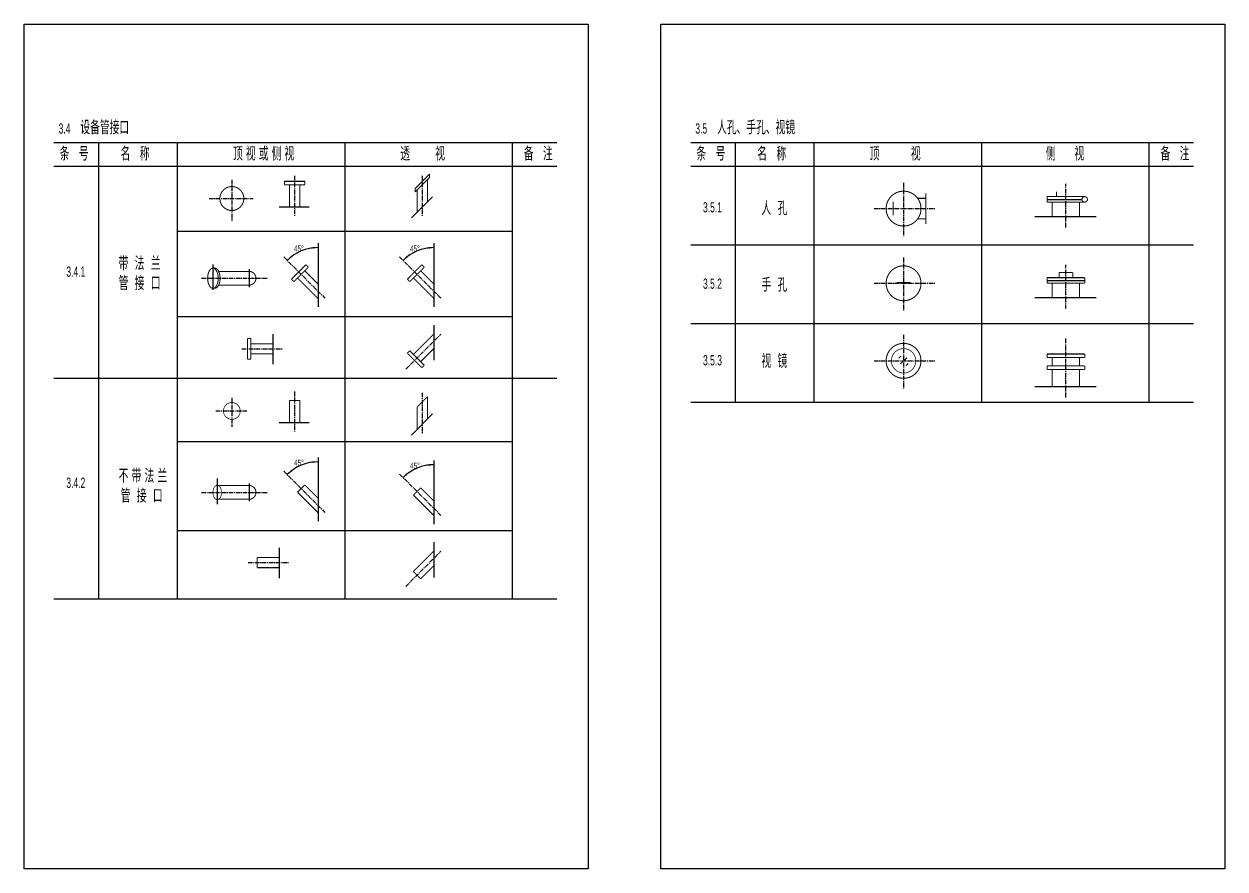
# Model space of a CAD drawing. Header units: inches. Extents: x -18 to 2014, y 4 to 801.
# Drawn here: x 1663.2 to 2014.4, y 550.7 to 797.7 of the extents above; entities that cross this region are included whole.
import ezdxf
from ezdxf.enums import TextEntityAlignment as Align

# ---------------------------------------------------------------- set-up
doc = ezdxf.new("R2010")
doc.units = ezdxf.units.IN
doc.header["$MEASUREMENT"] = 0
doc.linetypes.add('CENTER', pattern=[2, 1.25, -0.25, 0.25, -0.25])
doc.styles.get("Standard").update_dxf_attribs({"font": 'pdatxt.shx', "bigfont": 'hztxt.shx'})

msp = doc.modelspace()

# ---------------------------------------------------------------- linework, layer by layer
at = {"color": 3}
for p, q in [((1663.248692373241, 797.6794940374436), (1828.248692373241, 797.6794940374436)), ((1663.248692373241, 550.6794940374435), (1663.248692373241, 797.6794940374436)), ((1828.248692373241, 797.6794940374436), (1828.248692373241, 550.6794940374435)), ((1849.425981819807, 797.6794940374436), (2014.425981819807, 797.6794940374436)), ((1849.425981819807, 550.6794940374435), (1849.425981819807, 797.6794940374436)), ((2014.425981819807, 797.6794940374436), (2014.425981819807, 550.6794940374435)), ((1672.013270074351, 763.0892227842814), (1819.013270074351, 763.0892227842814)), ((1685.013270074351, 763.0892227842814), (1685.013270074351, 629.655258389679)), ((1708.013270074351, 763.0892227842814), (1708.013270074351, 629.655258389679)), ((1757.013270074351, 763.0892227842814), (1757.013270074351, 629.655258389679)), ((1806.013270074351, 763.0892227842814), (1806.013270074351, 629.655258389679)), ((1858.190559520917, 763.0892227842814), (2005.190559520917, 763.0892227842814)), ((1871.190559520917, 763.0892227842814), (1871.190559520917, 687.1552583896791)), ((1894.190559520917, 763.0892227842814), (1894.190559520917, 687.1552583896791)), ((1943.190559520917, 763.0892227842814), (1943.190559520917, 687.1552583896791)), ((1992.190559520917, 763.0892227842814), (1992.190559520917, 687.1552583896791)), ((1672.013270074351, 756.1552583896791), (1819.013270074351, 756.1552583896791)), ((1858.190559520917, 756.1552583896791), (2005.190559520917, 756.1552583896791)), ((1776.509037764731, 740.9939657082309), (1782.726403866551, 747.2113318100503)), ((1962.403974285926, 746.4186351096694), (1972.603974285925, 746.4186351096694)), ((1737.848636318573, 744.1931917971788), (1746.641319782005, 744.1931917971788)), ((1958.855192784842, 741.4186351096694), (1976.782022544272, 741.4186351096694)), ((1708.013270074351, 737.1552583896791), (1806.013270074351, 737.1552583896791)), ((1749.224644993578, 733.5707157658733), (1749.224644993578, 714.9716817968933)), ((1783.126756955454, 733.5707157658733), (1783.126756955454, 714.9716817968933)), ((1858.190559520917, 733.1552583896791), (2005.190559520917, 733.1552583896791)), ((1718.488931682425, 727.4064634243332), (1718.488931682425, 719.9668508899006)), ((1729.110125473079, 725.9941451218979), (1729.110125473079, 720.7630525338757)), ((1962.403974285926, 722.730142689788), (1973.403974285926, 722.730142689788)), ((1958.855192784842, 717.730142689788), (1976.782022544272, 717.730142689788)), ((1708.013270074351, 712.1552583896791), (1806.013270074351, 712.1552583896791)), ((1783.126756955454, 709.6830340496069), (1783.126756955454, 699.400425709684)), ((1858.190559520917, 710.1552583896791), (2005.190559520917, 710.1552583896791)), ((1736.097156489785, 698.2043494893871), (1736.097156489785, 706.9970329528192)), ((1919.091713043987, 699.9975877084439), (1919.664268651474, 700.5701433159315)), ((1919.57617917277, 698.360733493668), (1921.354953961561, 700.1395082824586)), ((1921.224627252367, 697.8878612297055), (1921.797182859855, 698.4604168371932)), ((1672.013270074351, 694.1552583896791), (1819.013270074351, 694.1552583896791)), ((1958.855192784842, 691.7192469356271), (1976.782022544272, 691.7192469356271)), ((1858.190559520917, 687.1552583896791), (2005.190559520917, 687.1552583896791)), ((1776.509037764731, 677.5239869992386), (1782.726403866551, 683.7413531010582)), ((1737.848636318573, 681.1520648471653), (1746.641319782005, 681.1520648471653)), ((1708.013270074351, 675.6552583896791), (1806.013270074351, 675.6552583896791)), ((1749.224644993578, 670.95843794194), (1749.224644993578, 652.3594039729601)), ((1783.126756955454, 670.1007370568811), (1783.126756955454, 651.5017030879012)), ((1719.70906488038, 664.7941856003999), (1719.70906488038, 657.3545730659673)), ((1729.110125473079, 663.3818672979646), (1729.110125473079, 658.1507747099424)), ((1708.013270074351, 649.655258389679), (1806.013270074351, 649.655258389679)), ((1783.126756955454, 646.2130553406147), (1783.126756955454, 635.9304470006917)), ((1737.939620215952, 635.731640768713), (1737.939620215952, 644.5243242321447)), ((1672.013270074351, 629.655258389679), (1819.013270074351, 629.655258389679)), ((1828.248692373241, 550.6794940374435), (1663.248692373241, 550.6794940374435)), ((2014.425981819807, 550.6794940374435), (1849.425981819807, 550.6794940374435))]:
    msp.add_line(p, q, dxfattribs=at)
at = {"color": 3, "linetype": 'CENTER'}
for p, q in [((1724.019367855751, 752.1268624526367), (1724.019367855751, 740.0983949737774)), ((1742.373025242661, 753.3211767666421), (1742.373025242661, 741.4633263706116)), ((1779.708263853679, 753.3211767666421), (1779.708263853679, 741.4633263706116)), ((1920.441575703563, 751.2832655610509), (1920.441575703563, 735.6718498743787)), ((1967.903974285926, 738.1769237004123), (1967.903974285926, 750.9998366800064)), ((1717.360829835537, 746.6671315995025), (1730.251074595576, 746.6671315995025)), ((1911.818606321681, 743.726133606044), (1929.678376005581, 743.726133606044)), ((1739.177793001059, 729.5885819404893), (1751.2537334281, 717.5126415134482)), ((1773.079904962934, 729.5885819404893), (1785.155845389976, 717.5126415134482)), ((1920.441575703563, 729.4499291589427), (1920.441575703563, 713.8385134722705)), ((1967.903974285926, 714.4884312805309), (1967.903974285926, 727.311344260125)), ((1715.192021953235, 723.3678157924446), (1734.335372185122, 723.3678157924446)), ((1911.818606321681, 721.8927972039357), (1929.678376005581, 721.8927972039357)), ((1774.883961267594, 696.7578681315586), (1785.155845389976, 707.0297522539408)), ((1920.441575703563, 706.7832619794676), (1920.441575703563, 691.1718462927954)), ((1726.969171520321, 702.7287384134752), (1738.827021916352, 702.7287384134752)), ((1967.903974285926, 688.4775355263703), (1967.903974285926, 705.7951167755348)), ((1911.818606321681, 699.2261300244606), (1929.678376005581, 699.2261300244606)), ((1724.019367855751, 688.3862075693432), (1724.019367855751, 679.9662803341419)), ((1742.373025242661, 690.2800498166284), (1742.373025242661, 678.4221994205982)), ((1779.708263853679, 689.8511980576498), (1779.708263853679, 677.9933476616195)), ((1719.358391241601, 684.5643959721494), (1728.381562573629, 684.5643959721494)), ((1739.177793001059, 666.9763041165561), (1751.2537334281, 654.9003636895148)), ((1773.079904962934, 666.1186032314972), (1785.155845389976, 654.0426628044559)), ((1715.192021953235, 660.7555379685114), (1734.335372185122, 660.7555379685114)), ((1774.883961267594, 633.2878894225663), (1785.155845389976, 643.5597735449486)), ((1728.811635246488, 640.2560296928008), (1740.669485642519, 640.2560296928008))]:
    msp.add_line(p, q, dxfattribs=at)
at = {"color": 3, "const_width": 0.3}
for points in [[(1739.373025242661, 751.6931917971788), (1739.373025242661, 750.6931917971788)], [(1739.373025242661, 751.6931917971788), (1745.373025242661, 751.6931917971788)], [(1745.373025242661, 751.6931917971788), (1745.373025242661, 750.6931917971788)], [(1777.586943510119, 749.5718714536192), (1781.829584197239, 753.8145121407385)], [(1777.586943510119, 748.5718714536195), (1781.829584197239, 752.8145121407385)], [(1781.208263853679, 752.193191797179), (1781.208263853679, 745.6931917971788)], [(1781.829584197239, 753.8145121407385), (1781.829584197239, 752.8145121407385)], [(1739.373025242661, 750.6931917971788), (1745.373025242661, 750.6931917971788)], [(1740.873025242661, 750.6931917971788), (1740.873025242661, 744.1931917971788)], [(1743.873025242661, 750.6931917971788), (1743.873025242661, 744.1931917971788)], [(1777.586943510119, 748.5718714536195), (1777.586943510119, 749.5718714536192)], [(1778.208263853679, 749.1931917971792), (1778.208263853679, 742.6931917971788)], [(1926.941575703563, 748.226133606044), (1926.941575703563, 739.226133606044)], [(1917.441575703563, 745.726133606044), (1917.441575703563, 741.726133606044)], [(1924.565893829023, 746.726133606044), (1926.941575703563, 746.726133606044)], [(1962.403974285926, 747.2186351096693), (1973.403974285926, 747.2186351096693)], [(1962.403974285926, 745.6186351096692), (1962.403974285926, 747.2186351096693)], [(1962.403974285926, 745.6186351096692), (1973.403974285926, 745.6186351096692)], [(1963.903974285926, 741.4186351096694), (1963.903974285926, 745.6186351096692)], [(1971.903974285926, 741.4186351096694), (1971.903974285926, 745.6186351096692)], [(1924.565893829023, 740.726133606044), (1926.941575703563, 740.726133606044)], [(1741.446470400526, 723.0772638539031), (1745.689111087646, 727.3199045410224)], [(1745.689111087646, 727.3199045410224), (1746.396217868832, 726.612797759836)], [(1775.348582362402, 723.0772638539031), (1779.591223049521, 727.3199045410224)], [(1779.591223049521, 727.3199045410224), (1780.298329830707, 726.612797759836)], [(1720.167693041171, 725.3678157924446), (1728.834425039097, 725.3678157924446)], [(1742.153577181713, 722.3701570727164), (1746.396217868832, 726.612797759836)], [(1743.214237353493, 723.4308172444964), (1749.224644993578, 717.4204096044107)], [(1745.335557697052, 725.5521375880558), (1749.224644993578, 721.6630502915298)], [(1776.055689143588, 722.3701570727164), (1780.298329830707, 726.612797759836)], [(1777.116349315368, 723.4308172444964), (1783.126756955454, 717.4204096044107)], [(1779.237669658927, 725.5521375880558), (1783.126756955454, 721.6630502915298)], [(1962.403974285926, 723.5301426897879), (1973.403974285926, 723.5301426897879)], [(1962.403974285926, 721.9301426897878), (1962.403974285926, 723.5301426897879)], [(1965.903974285926, 725.0301426897879), (1969.903974285926, 725.0301426897879)], [(1973.403974285926, 721.9301426897878), (1973.403974285926, 723.5301426897879)], [(1720.167693041171, 721.3678157924446), (1728.781367425182, 721.3678157924446)], [(1741.446470400526, 723.0772638539031), (1742.153577181713, 722.3701570727164)], [(1775.348582362402, 723.0772638539031), (1776.055689143588, 722.3701570727164)], [(1922.441575703563, 722.0719440740816), (1918.441575703563, 722.0719440740816)], [(1962.403974285926, 721.9301426897878), (1973.403974285926, 721.9301426897878)], [(1963.903974285926, 717.730142689788), (1963.903974285926, 721.9301426897878)], [(1971.903974285926, 717.730142689788), (1971.903974285926, 721.9301426897878)], [(1728.597156489785, 705.7287384134752), (1729.597156489785, 705.7287384134752)], [(1728.597156489785, 699.7287384134752), (1728.597156489785, 705.7287384134752)], [(1729.597156489785, 699.7287384134752), (1729.597156489785, 705.7287384134752)], [(1777.116349315368, 701.1115765228926), (1783.126756955454, 707.1219841629784)], [(1729.597156489785, 704.2287384134752), (1736.097156489785, 704.2287384134752)], [(1779.237669658927, 698.9902561793333), (1783.126756955454, 702.8793434758593)], [(1728.597156489785, 699.7287384134752), (1729.597156489785, 699.7287384134752)], [(1729.597156489785, 701.2287384134752), (1736.097156489785, 701.2287384134752)], [(1775.348582362402, 701.4651299134862), (1776.055689143588, 702.1722366946726)], [(1779.591223049521, 697.2224892263669), (1775.348582362402, 701.4651299134862)], [(1780.298329830707, 697.9295960075533), (1776.055689143588, 702.1722366946726)], [(1962.403974285926, 701.2192469356271), (1973.403974285926, 701.2192469356271)], [(1962.403974285926, 700.2192469356271), (1962.403974285926, 701.2192469356271)], [(1962.403974285926, 700.2192469356271), (1973.403974285926, 700.2192469356271)], [(1963.903974285926, 697.7192469356271), (1963.903974285926, 700.2192469356271)], [(1971.903974285926, 697.7192469356271), (1971.903974285926, 700.2192469356271)], [(1973.403974285926, 700.2192469356271), (1973.403974285926, 701.2192469356271)], [(1779.591223049521, 697.2224892263669), (1780.298329830707, 697.9295960075533)], [(1962.403974285926, 696.7192469356271), (1962.403974285926, 697.7192469356271)], [(1962.403974285926, 697.7192469356271), (1973.403974285926, 697.7192469356271)], [(1962.403974285926, 696.7192469356271), (1973.403974285926, 696.7192469356271)], [(1963.903974285926, 691.7192469356271), (1963.903974285926, 696.7192469356271)], [(1971.903974285926, 691.7192469356271), (1971.903974285926, 696.7192469356271)], [(1973.403974285926, 696.7192469356271), (1973.403974285926, 697.7192469356271)], [(1778.208263853679, 685.7232130881871), (1781.208263853679, 688.7232130881869)], [(1781.208263853679, 688.7232130881869), (1781.208263853679, 682.2232130881864)], [(2008.129699293852, 691.585238464906), (2008.129699293852, 691.585238464906)], [(1740.873025242661, 687.6520648471653), (1743.873025242661, 687.6520648471653)], [(1740.873025242661, 687.6520648471653), (1740.873025242661, 681.1520648471653)], [(1743.873025242661, 687.6520648471653), (1743.873025242661, 681.1520648471653)], [(1778.208263853679, 685.7232130881871), (1778.208263853679, 679.2232130881864)], [(1719.70906488038, 662.7555379685114), (1728.834425039097, 662.7555379685114)], [(1743.214237353493, 660.818539420563), (1745.335557697052, 662.9398597641225)], [(1743.214237353493, 660.8185394205631), (1749.224644993578, 654.8081317804774)], [(1745.335557697052, 662.9398597641225), (1749.224644993578, 659.0507724675965)], [(1777.116349315368, 659.9608385355041), (1779.237669658927, 662.0821588790636)], [(1779.237669658927, 662.0821588790636), (1783.126756955454, 658.1930715825376)], [(1719.709064880379, 658.7555379685114), (1728.781367425182, 658.7555379685114)], [(1777.116349315368, 659.9608385355041), (1783.126756955454, 653.9504308954185)], [(1777.116349315368, 637.6415978139004), (1783.126756955454, 643.6520054539861)], [(1731.439620215952, 641.7560296928008), (1737.939620215952, 641.7560296928008)], [(1731.439620215952, 638.7560296928008), (1731.439620215952, 641.7560296928008)], [(1779.237669658927, 635.5202774703411), (1783.126756955454, 639.409364766867)], [(1731.439620215952, 638.7560296928008), (1737.939620215952, 638.7560296928008)], [(1779.237669658927, 635.5202774703411), (1777.116349315368, 637.6415978139004)]]:
    msp.add_lwpolyline(points, dxfattribs=at)
at = {"color": 3}
for points, const_width in [([(1726.262141833482, 743.9801323652619, 4772.103606286504), (1726.259888790335, 743.9782534055917, 4772.103606286504)], 0.3), ([(1916.922088742021, 740.0351701102154, 6498.292805500605), (1916.919817450074, 740.0373372164361, 6498.292805500605)], 0.3), ([(1973.834438515515, 745.7443202373406, 8222.77078982385), (1973.83411044141, 745.7441109160743, 8222.77078982385)], 0.3), ([(1916.922088742021, 718.201833708107, 6498.292805500605), (1916.919817450074, 718.2040008143279, 6498.292805500605)], 0.3), ([(1717.072282243736, 724.5567144879117, 0.05350023969533953), (1716.944704350277, 723.3678157924446, 0.05350023969533953)], 0.3), ([(1716.944704350277, 723.3678157924446, 0.05350023969530392), (1717.072282243736, 722.178917096978, 0.05350023969530392)], 0.3), ([(1717.396998064169, 725.4510116135559, 0.06734987846375727), (1717.072282243736, 724.5567144879117, 0.06734987846375727)], 0.3), ([(1717.960370341613, 726.1302634405179, 0.1051968731027309), (1717.396998064169, 725.4510116135559, 0.1051968731027309)], 0.3), ([(1718.488931682425, 726.3138995757392, 0.1687655095821181), (1717.960370341613, 726.1302634405179, 0.1687655095821181)], 0.3), ([(1718.488931682425, 726.3138995757392, 0.0545088074563926), (1719.033536352896, 726.3138995757392, 0.0545088074563926)], 0.3), ([(1719.58086530068, 725.4510116135559, 0.1051968731027679), (1719.017493023236, 726.1302634405179, 0.1051968731027679)], 0.3), ([(1719.562097693707, 726.1302634405179, 0.1687655095820913), (1719.033536352896, 726.3138995757392, 0.1687655095820913)], 0.3), ([(1720.125469971151, 725.4510116135559, 0.1051968731027679), (1719.562097693707, 726.1302634405179, 0.1051968731027679)], 0.3), ([(1719.905581121114, 724.5567144879119, 0.0673498784637918), (1719.58086530068, 725.4510116135559, 0.0673498784637918)], 0.3), ([(1720.033159014573, 723.3678157924446, 0.05350023969539276), (1719.905581121114, 724.5567144879119, 0.05350023969539276)], 0.3), ([(1719.905581121114, 722.1789170969776, 0.05350023969534599), (1720.033159014573, 723.3678157924446, 0.05350023969534599)], 0.3), ([(1720.450185791584, 724.5567144879119, 0.0673498784637918), (1720.125469971151, 725.4510116135559, 0.0673498784637918)], 0.3), ([(1720.577763685044, 723.3678157924446, 0.05350023969539276), (1720.450185791584, 724.5567144879119, 0.05350023969539276)], 0.3), ([(1720.450185791584, 722.1789170969776, 0.05350023969534599), (1720.577763685044, 723.3678157924446, 0.05350023969534599)], 0.3), ([(1728.781367425182, 721.3678157924446, 1.129100820497583), (1728.834425039097, 725.3678157924444, 1.129100820497583)], 0.3), ([(1717.072282243736, 722.178917096978, 0.06734987846379208), (1717.396998064169, 721.2846199713333, 0.06734987846379208)], 0.3), ([(1717.396998064169, 721.2846199713333, 0.1051968731027183), (1717.960370341613, 720.6053681443716, 0.1051968731027183)], 0.3), ([(1717.960370341613, 720.6053681443716, 0.1687655095821982), (1718.488931682425, 720.42173200915, 0.1687655095821982)], 0.3), ([(1719.033536352896, 720.42173200915, 0.05450880745641119), (1718.488931682425, 720.42173200915, 0.05450880745641119)], 0.3), ([(1719.017493023236, 720.6053681443714, 0.1051968731027962), (1719.58086530068, 721.2846199713333, 0.1051968731027962)], 0.3), ([(1719.033536352896, 720.42173200915, 0.168765509582155), (1719.562097693707, 720.6053681443714, 0.168765509582155)], 0.3), ([(1719.562097693707, 720.6053681443714, 0.1051968731027962), (1720.125469971151, 721.2846199713333, 0.1051968731027962)], 0.3), ([(1719.58086530068, 721.2846199713333, 0.03548354476078393), (1719.782181062079, 721.7454695835218, 0.03548354476078393)], 0.3), ([(1719.786241797729, 721.7569785546177, 0.03092948841489412), (1719.905581121114, 722.1789170969776, 0.03092948841489412)], 0.3), ([(1720.125469971151, 721.2846199713333, 0.02723046912972464), (1720.285855395668, 721.6358671746291, 0.02723046912972464)], 0.3), ([(1720.288451148439, 721.6425026513257, 0.03954307131185644), (1720.450185791584, 722.1789170969776, 0.03954307131185644)], 0.3), ([(1916.922088742021, 695.5351665286319, 6498.292805500605), (1916.919817450074, 695.5373336348528, 6498.292805500605)], 0.3), ([(1917.977934830484, 696.6424555773806, 6498.292805500605), (1917.976344926121, 696.643972551735, 6498.292805500605)], 0.21), ([(1725.589309640163, 682.683496508181, 4772.103606286504), (1725.58773250996, 682.6821812364119, 4772.103606286504)], 0.21), ([(1718.587428235935, 661.5683201213421, 0.05350023969533953), (1718.500164956809, 660.7551134136424, 0.05350023969533953)], 0.2052), ([(1718.500164956809, 660.7551134136424, 0.05350023969530392), (1718.587428235935, 659.9419067059434, 0.05350023969530392)], 0.2052), ([(1718.809533857111, 662.1800193552826, 0.06734987846375727), (1718.587428235935, 661.5683201213421, 0.06734987846375727)], 0.2052), ([(1719.194880494883, 662.6446276049246, 0.1051968731027309), (1718.809533857111, 662.1800193552826, 0.1051968731027309)], 0.2052), ([(1719.556416451998, 662.770234721416, 0.1687655095821181), (1719.194880494883, 662.6446276049246, 0.1687655095821181)], 0.2052), ([(1719.556416451998, 662.770234721416, 0.0545088074563926), (1719.9289260466, 662.770234721416, 0.0545088074563926)], 0.2052), ([(1720.290462003715, 662.6446276049246, 0.1687655095820913), (1719.9289260466, 662.770234721416, 0.1687655095820913)], 0.2052), ([(1720.675808641487, 662.1800193552826, 0.1051968731027679), (1720.290462003715, 662.6446276049246, 0.1051968731027679)], 0.2052), ([(1720.897914262663, 661.5683201213421, 0.0673498784637918), (1720.675808641487, 662.1800193552826, 0.0673498784637918)], 0.2052), ([(1720.985177541789, 660.7551134136424, 0.05350023969539276), (1720.897914262663, 661.5683201213421, 0.05350023969539276)], 0.2052), ([(1720.897914262663, 659.9419067059432, 0.05350023969534599), (1720.985177541789, 660.7551134136424, 0.05350023969534599)], 0.2052), ([(1728.781367425182, 658.7555379685114, 1.129100820497583), (1728.834425039097, 662.7555379685111, 1.129100820497583)], 0.3), ([(1718.587428235935, 659.9419067059434, 0.06734987846379208), (1718.809533857111, 659.3302074720025, 0.06734987846379208)], 0.2052), ([(1718.809533857111, 659.3302074720025, 0.1051968731027183), (1719.194880494883, 658.8655992223605, 0.1051968731027183)], 0.2052), ([(1719.194880494883, 658.8655992223605, 0.1687655095821982), (1719.556416451998, 658.7399921058691, 0.1687655095821982)], 0.2052), ([(1719.9289260466, 658.7399921058691, 0.05450880745641119), (1719.556416451998, 658.7399921058691, 0.05450880745641119)], 0.2052), ([(1719.9289260466, 658.7399921058691, 0.168765509582155), (1720.290462003715, 658.8655992223605, 0.168765509582155)], 0.2052), ([(1720.290462003715, 658.8655992223605, 0.1051968731027962), (1720.675808641487, 659.3302074720025, 0.1051968731027962)], 0.2052), ([(1720.675808641487, 659.3302074720025, 0.02723046912972464), (1720.785512271856, 659.5704605590568, 0.02723046912972464)], 0.2052), ([(1720.787287766752, 659.5749992251172, 0.03954307131185644), (1720.897914262663, 659.9419067059432, 0.03954307131185644)], 0.2052)]:
    msp.add_lwpolyline(points, format="xyb", dxfattribs=dict(at, const_width=const_width))
at = {"color": 3, "linetype": 'CENTER', "const_width": 0.3}
for points in [[(1965.15374745337, 747.2186351096693), (1965.15374745337, 748.7186351096693)], [(1965.903974285926, 723.5301426897879), (1965.903974285926, 725.0301426897879)], [(1969.903974285926, 723.5301426897879), (1969.903974285926, 725.0301426897879)]]:
    msp.add_lwpolyline(points, dxfattribs=at)
at = {"color": 3}
for centre, radius, start, end in [((1749.224644993578, 719.5417299479702), 12.77936583652456, 90, 135.0000000000057), ((1783.126756955454, 719.5417299479702), 12.77936583652456, 90, 135.0000000000057), ((1718.488931682425, 725.4614003636914), 0.8524992120478044, 51.68285221486531, 90), ((1718.488931682425, 721.2742312211976), 0.852499212047519, 270, 308.3171477851376), ((1749.224644993578, 656.929452124037), 12.77936583652456, 90, 135.0000000000057), ((1783.126756955454, 656.0717512389781), 12.77936583652456, 90, 135.0000000000057), ((1719.556416451998, 662.1871252603753), 0.5831094610406983, 51.68285221486531, 90), ((1719.556416451998, 659.3231015669096), 0.583109461040503, 270, 308.3171477851376)]:
    msp.add_arc(centre, radius, start, end, dxfattribs=at)
at = {"color": 3, "linetype": 'ByBlock'}
for centre, start, end in [((1749.224644993578, 719.5417299479702), 96.7290570826185, 99.34335798268872), ((1783.126756955454, 719.5417299479702), 96.7290570826185, 99.34335798268872), ((1749.224644993578, 719.5417299479702), 127.0862308402574, 128.2709429173782), ((1783.126756955454, 719.5417299479702), 127.0862308402574, 128.2709429173782), ((1749.224644993578, 656.929452124037), 96.7290570826185, 99.34335798268872), ((1783.126756955454, 656.0717512389779), 96.7290570826185, 99.34335798268872), ((1749.224644993578, 656.929452124037), 127.0862308402574, 128.2709429173782), ((1783.126756955454, 656.0717512389779), 127.0862308402574, 128.2709429173782)]:
    msp.add_arc(centre, 12.77936583652463, start, end, dxfattribs=at)
for points in [[(1747.712558374786, 732.4826323353757), (1747.741902553895, 731.9834941589631), (1749.224644993578, 732.3210957844949)], [(1781.614670336661, 732.4826323353757), (1781.64401451577, 731.9834941589631), (1783.126756955454, 732.3210957844949)], [(1741.475446383914, 729.3878430253405), (1741.14325186266, 729.761536482667), (1740.188268751308, 728.5781061902405)], [(1775.37755834579, 729.3878430253405), (1775.045363824536, 729.761536482667), (1774.090380713183, 728.5781061902405)], [(1747.712558374786, 669.8703545114424), (1747.741902553895, 669.3712163350299), (1749.224644993578, 669.7088179605616)], [(1781.614670336661, 669.0126536263833), (1781.64401451577, 668.5135154499708), (1783.126756955454, 668.8511170755025)], [(1741.475446383914, 666.7755652014073), (1741.14325186266, 667.1492586587337), (1740.188268751308, 665.9658283663073)], [(1775.37755834579, 665.9178643163484), (1775.045363824536, 666.2915577736746), (1774.090380713183, 665.1081274812482)]]:
    msp.add_solid(points, dxfattribs=at)
at = {"layer": 'Defpoints', "color": 3, "linetype": 'ByBlock'}
for p in [(1742.630825535199, 730.4885895951031), (1749.224644993578, 733.5707157658733), (1776.532937497074, 730.4885895951031), (1783.126756955454, 733.5707157658733), (1751.2537334281, 717.5126415134482), (1785.155845389976, 717.5126415134482), (1749.224644993578, 714.9716817968933), (1785.155845389976, 707.0297522539408), (1773.155738977979, 705.0006638194188), (1783.126756955454, 700.4306156683419), (1749.224644993578, 670.95843794194), (1742.630825535199, 667.8763117711699), (1783.126756955454, 670.1007370568811), (1776.532937497074, 667.018610886111), (1751.2537334281, 654.9003636895148), (1785.155845389976, 654.0426628044559), (1749.224644993578, 652.3594039729601), (1785.155845389976, 643.5597735449486), (1773.155738977979, 641.5306851104266), (1783.126756955454, 636.9606369593497)]:
    msp.add_point(p, dxfattribs=at)

# ---------------------------------------------------------------- texts
at = {"color": 3, "width": 0.62}
for s, height, p in [('设备管接口', 4, (1679.726584437028, 765.4314280205431)), ('人孔、手孔、视镜', 4, (1865.903873883594, 765.4314280205431)), ('3.4', 3, (1673.377782426834, 765.6427805242993)), ('3.5', 3, (1859.5550718734, 765.6427805242993)), ('条   号', 4, (1673.671391790982, 757.7584006415427)), ('名   称', 4, (1691.478136107259, 757.7584006415427)), ('顶 视 或 侧 视', 4, (1724.334829783071, 757.7584006415427)), ('透        视', 4, (1773.262731011769, 757.7584006415427)), ('备   注', 4, (1809.383819649919, 757.7584006415427)), ('条   号', 4, (1859.848681237548, 757.7584006415427)), ('名   称', 4, (1877.655425553826, 757.7584006415427)), ('顶          视', 4, (1910.512119229637, 757.7584006415427)), ('侧      视', 4, (1962.037628538157, 757.7584006415427)), ('备   注', 4, (1995.561109096486, 757.7584006415427)), ('3.5.1', 3, (1861.801775627599, 742.6035374761891)), ('人  孔', 4, (1878.884994211802, 741.8136310541568)), ('带  法  兰', 4, (1690.915515297094, 725.6947847554297)), ('3.4.1', 3, (1675.624486181032, 723.7982159167082)), ('管  接  口', 4, (1690.915515297094, 719.884960033485)), ('手  孔', 4, (1878.884994211802, 719.437214595509)), ('3.5.2', 3, (1861.801775627599, 720.2797631883707)), ('3.5.3', 3, (1861.801775627599, 697.8924728592856)), ('视  镜', 4, (1878.884994211802, 697.1571385226177)), ('不 带 法 兰', 4, (1690.915515297094, 663.5762096112362)), ('3.4.2', 3, (1675.624486181032, 662.0728167580244)), ('管  接  口', 4, (1691.526496949395, 657.7663848892912))]:
    msp.add_text(s, height=height, dxfattribs=at).set_placement(p)
at = {"color": 3, "linetype": 'ByBlock', "width": 0.62}
for p in [(1743.629689114962, 732.0419502271416), (1777.531801076838, 732.0419502271416), (1743.629689114962, 669.4296724032083), (1777.531801076838, 668.5719715181492)]:
    msp.add_text('45%%d', height=1.8, dxfattribs=at).set_placement(p, align=Align.MIDDLE_CENTER)

doc.saveas('drawing.dxf')
